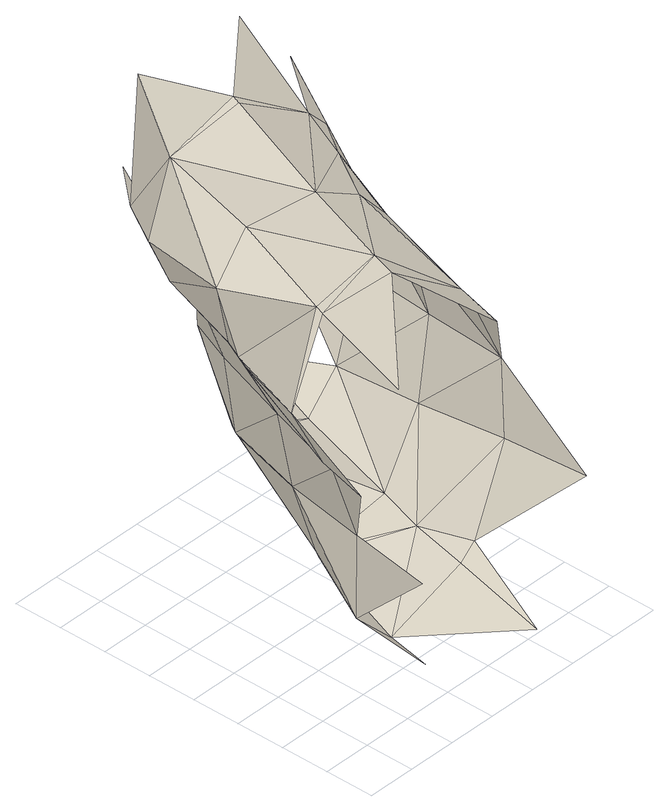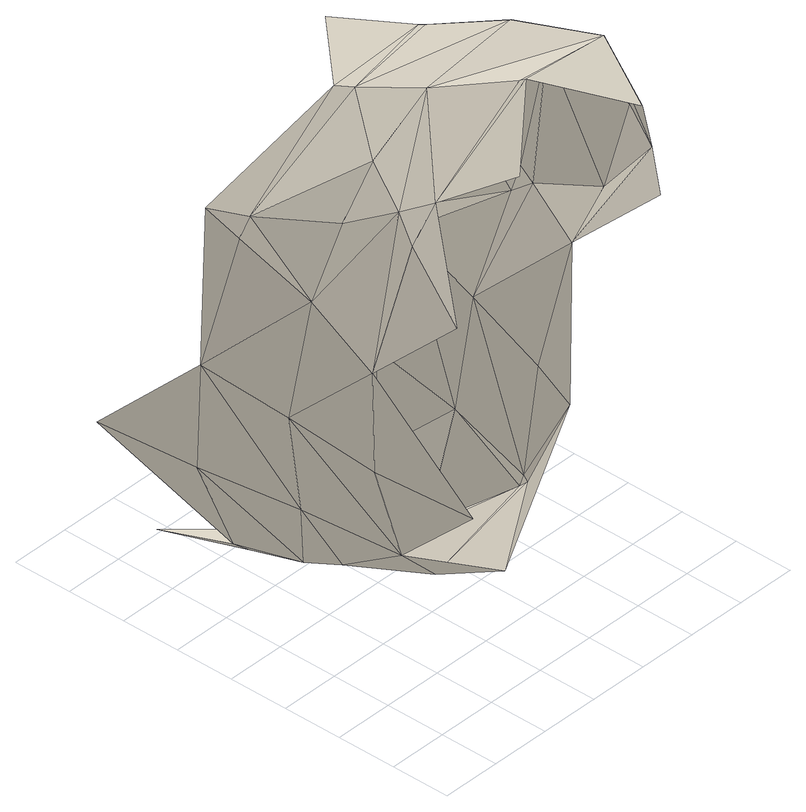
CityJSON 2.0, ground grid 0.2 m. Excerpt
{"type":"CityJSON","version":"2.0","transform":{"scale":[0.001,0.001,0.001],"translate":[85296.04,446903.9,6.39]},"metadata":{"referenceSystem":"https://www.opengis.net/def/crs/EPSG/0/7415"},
"CityObjects":{
"otherconstruction1":{"type":"OtherConstruction","attributes":{"class":"art","conditionOfConstruction":"I wish it was really there, would be cool, no?"},"geometry":[{"type":"MultiSurface","lod":"2.3","boundaries":[[[0,1,2]],[[0,3,4]],[[0,4,5]],[[0,6,1]],[[1,7,2]],[[5,6,0]],[[4,8,5]],[[9,8,4]],[[5,8,10]],[[7,1,6]],[[2,7,11]],[[12,3,13]],[[8,14,15]],[[16,14,8]],[[8,9,16]],[[8,15,10]],[[5,10,6]],[[11,17,18]],[[19,4,3]],[[6,20,7]],[[9,4,19]],[[20,6,10]],[[17,21,22]],[[7,23,11]],[[14,24,15]],[[16,24,14]],[[20,23,7]],[[15,25,10]],[[17,11,23]],[[3,12,19]],[[20,10,25]],[[26,16,9]],[[25,15,24]],[[19,26,9]],[[17,23,27]],[[17,28,21]],[[16,29,24]],[[25,24,30]],[[17,27,28]],[[20,25,31]],[[20,32,23]],[[33,16,26]],[[31,32,20]],[[16,34,29]],[[16,33,34]],[[23,35,27]],[[12,36,19]],[[32,35,23]],[[31,25,37]],[[19,38,26]],[[28,39,21]],[[32,31,37]],[[21,40,41]],[[28,27,39]],[[32,42,35]],[[43,36,12]],[[37,42,32]],[[36,38,19]],[[21,39,40]],[[44,27,35]],[[26,45,33]],[[26,38,46]],[[39,27,44]],[[45,34,33]],[[47,35,42]],[[40,48,41]],[[43,49,36]],[[37,50,42]],[[36,51,38]],[[40,39,48]],[[26,46,45]],[[35,47,44]],[[52,49,43]],[[51,46,38]],[[36,49,53]],[[53,51,36]],[[54,48,39]],[[42,50,47]],[[55,34,45]],[[48,54,56]],[[39,44,57]],[[52,53,49]],[[51,53,46]],[[54,39,57]],[[54,52,56]],[[47,58,44]],[[46,59,45]],[[52,54,57]],[[44,58,57]],[[60,53,52]],[[57,60,52]],[[47,50,58]],[[53,61,46]],[[61,59,46]],[[60,57,58]],[[60,61,53]],[[45,59,62]],[[58,63,60]],[[63,61,60]],[[63,58,64]],[[61,62,59]],[[61,63,64]]]}]}
},
"vertices":[
[3,345,1208],[157,345,921],[157,170,864],[157,345,1538],[157,371,1552],[119,688,1208],[157,688,1142],[206,345,864],[10,688,1552],[157,688,1726],[157,769,1208],[329,345,521],[501,345,1519],[157,1,1394],[52,1032,1552],[157,1032,1328],[157,1032,1844],[326,345,177],[276,1,521],[501,422,1552],[313,688,864],[501,345,1],[290,1,177],[386,688,521],[157,1210,1552],[287,1032,1208],[501,688,1682],[501,688,192],[501,677,177],[379,1376,1896],[305,1376,1552],[426,1032,864],[484,1032,521],[501,1032,1880],[501,1056,1896],[501,1032,493],[845,345,1261],[501,1219,864],[720,688,1552],[845,544,177],[845,345,120],[845,1,18],[501,1061,521],[845,181,1208],[845,688,240],[845,1032,1650],[845,897,1552],[845,1032,379],[912,345,177],[887,345,1208],[845,1291,521],[845,688,1408],[1047,345,864],[971,688,1208],[1062,345,521],[845,1343,1896],[1091,1,521],[1014,688,521],[984,1032,521],[938,1032,1552],[1066,688,864],[1101,1032,1208],[1136,1376,1552],[1093,1032,864],[1070,1376,864]
]}
